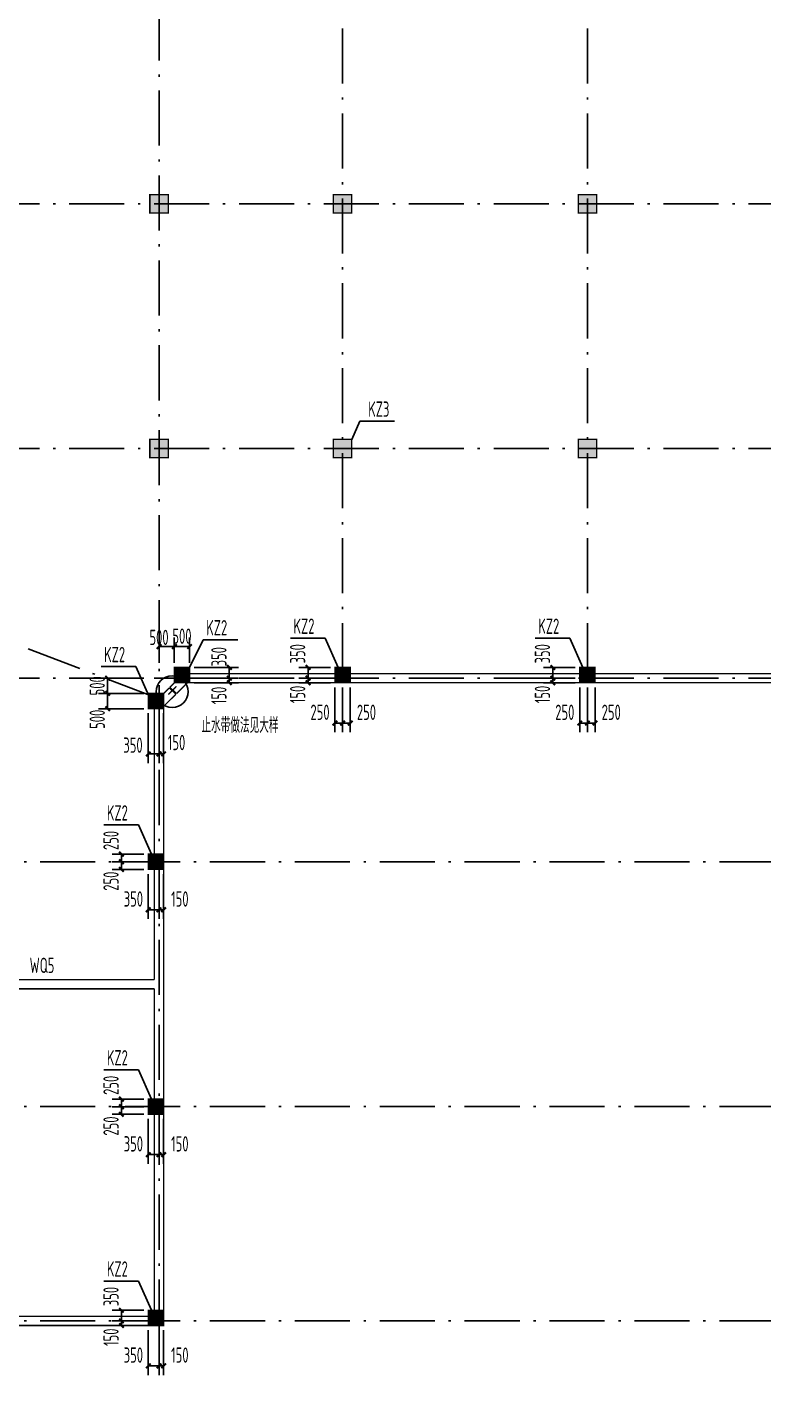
# Model space of a CAD drawing. Extents: x 2468086 to 6957054, y -3413633 to -667223.
# Drawn here: x 5100455 to 5124512, y -1181036 to -1136993 of the extents above; entities that cross this region are included whole.
import ezdxf

# ---------------------------------------------------------------- set-up
doc = ezdxf.new("R2010")
doc.units = 0
doc.header["$LTSCALE"] = 100
doc.header["$MEASUREMENT"] = 0
doc.linetypes.add('2', pattern=[18.5, 12, -3, 0.5, -3])
doc.layers.get('0').update_dxf_attribs({"linetype": 'CONTINUOUS'})
doc.layers.get('DEFPOINTS').update_dxf_attribs({"linetype": 'CONTINUOUS'})
for name, color, linetype in [('墙__实线', 3, 'CONTINUOUS'), ('柱', 2, 'CONTINUOUS'), ('柱填充', 43, 'CONTINUOUS'), ('柱编号', 211, 'CONTINUOUS'), ('轴线__尺寸数字', 7, 'CONTINUOUS'), ('轴线__点划线', 252, '2'), ('通风井定位', 145, 'CONTINUOUS')]:
    doc.layers.add(name, color=color, linetype=linetype)
doc.styles.add('GB', font='gbxwxt.shx', dxfattribs={"width": 0.7, "height": 500, "bigfont": 'gbhzfs.shx'})
doc.dimstyles.new('LYSDIM1', dxfattribs={"dimtxt": 375, "dimasz": 1.5, "dimexe": 300, "dimexo": 150, "dimgap": 90, "dimtad": 1, "dimdec": 0, "dimzin": 0, "dimdsep": 46, "dimtxsty": 'GB', "dimblk1": 'JT', "dimblk2": 'JT', "dimsah": 1, "dimcen": 0, "dimclrt": 7, "dimadec": 0, "dimazin": 0, "dimtfac": 1, "dimtdec": 0, "dimtix": 1, "dimtmove": 2, "dimatfit": 3, "dimldrblk": 'JT', "dimfxl": 1, "dimtolj": 1, "dimtzin": 0, "dimarcsym": 0})

# ---------------------------------------------------------------- blocks, each defined once
blk = doc.blocks.new('JT')
at = {"layer": '轴线__尺寸数字', "const_width": 45}
blk.add_lwpolyline([(-50, -50), (50, 50)], dxfattribs=at)
blk.add_lwpolyline([(-50, -50), (50, 50)], dxfattribs=at)
blk = doc.blocks.new('*D2918')
at = {"layer": 'DEFPOINTS', "color": 0, "transparency": 16777216}
for p in [(5104771, -1157236), (5104771, -1157918), (5105271, -1157918)]:
    blk.add_point(p, dxfattribs=at)
at = {"layer": '通风井定位', "color": 0, "lineweight": -2, "transparency": 16777216}
for p, q in [((5104771, -1157768), (5104771, -1156936)), ((5105271, -1157768), (5105271, -1156936)), ((5105270, -1157236), (5104772, -1157236))]:
    blk.add_line(p, q, dxfattribs=at)
at = {"layer": '通风井定位', "color": 0, "lineweight": -2, "transparency": 16777216, "xscale": 1.5, "yscale": 1.5, "zscale": 1.5, "rotation": 180}
blk.add_blockref('JT', (5104771, -1157236), dxfattribs=at)
at = {"layer": '通风井定位', "color": 0, "lineweight": -2, "transparency": 16777216, "xscale": 1.5, "yscale": 1.5, "zscale": 1.5}
blk.add_blockref('JT', (5105271, -1157236), dxfattribs=at)
at = {"layer": '通风井定位', "color": 7, "transparency": 16777216, "insert": (5104771, -1156936), "char_height": 500, "attachment_point": 5, "style": 'GB'}
blk.add_mtext('\\A1;500', dxfattribs=at)
blk = doc.blocks.new('*D2919')
at = {"layer": 'DEFPOINTS', "color": 0, "transparency": 16777216}
for p in [(5105271, -1157236), (5105271, -1157918), (5105771, -1157918)]:
    blk.add_point(p, dxfattribs=at)
at = {"layer": '通风井定位', "color": 0, "lineweight": -2, "transparency": 16777216}
for p, q in [((5105271, -1157768), (5105271, -1156936)), ((5105771, -1157768), (5105771, -1156936)), ((5105270, -1157236), (5105268, -1157236)), ((5105771, -1157236), (5105271, -1157236)), ((5105773, -1157236), (5105774, -1157236))]:
    blk.add_line(p, q, dxfattribs=at)
at = {"layer": '通风井定位', "color": 0, "lineweight": -2, "transparency": 16777216, "xscale": 1.5, "yscale": 1.5, "zscale": 1.5}
blk.add_blockref('JT', (5105271, -1157236), dxfattribs=at)
at = {"layer": '通风井定位', "color": 0, "lineweight": -2, "transparency": 16777216, "xscale": 1.5, "yscale": 1.5, "zscale": 1.5, "rotation": 180}
blk.add_blockref('JT', (5105771, -1157236), dxfattribs=at)
at = {"layer": '通风井定位', "color": 7, "transparency": 16777216, "insert": (5105521, -1156896), "char_height": 500, "attachment_point": 5, "style": 'GB'}
blk.add_mtext('\\A1;500', dxfattribs=at)
blk = doc.blocks.new('*D2920')
at = {"layer": 'DEFPOINTS', "color": 0, "transparency": 16777216}
for p in [(5105771, -1157918), (5105771, -1158268), (5107069, -1158268)]:
    blk.add_point(p, dxfattribs=at)
at = {"layer": '通风井定位', "color": 0, "lineweight": -2, "transparency": 16777216}
for p, q in [((5105921, -1157918), (5107369, -1157918)), ((5105921, -1158268), (5107369, -1158268)), ((5107069, -1157919), (5107069, -1158266))]:
    blk.add_line(p, q, dxfattribs=at)
at = {"layer": '通风井定位', "color": 0, "lineweight": -2, "transparency": 16777216, "xscale": 1.5, "yscale": 1.5, "zscale": 1.5}
for p, rotation in [((5107069, -1157918), 90), ((5107069, -1158268), 270)]:
    blk.add_blockref('JT', p, dxfattribs=dict(at, rotation=rotation))
at = {"layer": '通风井定位', "color": 7, "transparency": 16777216, "insert": (5106729, -1157567), "char_height": 500, "attachment_point": 5, "rotation": 90, "style": 'GB'}
blk.add_mtext('\\A1;350', dxfattribs=at)
blk = doc.blocks.new('*D2921')
at = {"layer": 'DEFPOINTS', "color": 0, "transparency": 16777216}
for p in [(5105771, -1158268), (5105771, -1158418), (5107069, -1158418)]:
    blk.add_point(p, dxfattribs=at)
at = {"layer": '通风井定位', "color": 0, "lineweight": -2, "transparency": 16777216}
for p, q in [((5105921, -1158268), (5107369, -1158268)), ((5107069, -1158266), (5107069, -1158265)), ((5107069, -1158268), (5107069, -1158418)), ((5105921, -1158418), (5107369, -1158418)), ((5107069, -1158419), (5107069, -1158421))]:
    blk.add_line(p, q, dxfattribs=at)
at = {"layer": '通风井定位', "color": 0, "lineweight": -2, "transparency": 16777216, "xscale": 1.5, "yscale": 1.5, "zscale": 1.5}
for p, rotation in [((5107069, -1158268), 270), ((5107069, -1158418), 90)]:
    blk.add_blockref('JT', p, dxfattribs=dict(at, rotation=rotation))
at = {"layer": '通风井定位', "color": 7, "transparency": 16777216, "insert": (5106729, -1158834), "char_height": 500, "attachment_point": 5, "rotation": 90, "style": 'GB'}
blk.add_mtext('\\A1;150', dxfattribs=at)
blk = doc.blocks.new('*D2922')
at = {"layer": 'DEFPOINTS', "color": 0, "transparency": 16777216}
for p in [(5103092, -1158268), (5104421, -1158268), (5104421, -1158767)]:
    blk.add_point(p, dxfattribs=at)
at = {"layer": '通风井定位', "color": 0, "lineweight": -2, "transparency": 16777216}
for p, q in [((5104271, -1158268), (5102792, -1158268)), ((5103092, -1158266), (5103092, -1158265)), ((5103092, -1158767), (5103092, -1158268)), ((5104271, -1158767), (5102792, -1158767)), ((5103092, -1158769), (5103092, -1158770))]:
    blk.add_line(p, q, dxfattribs=at)
at = {"layer": '通风井定位', "color": 0, "lineweight": -2, "transparency": 16777216, "xscale": 1.5, "yscale": 1.5, "zscale": 1.5}
for p, rotation in [((5103092, -1158268), 270), ((5103092, -1158767), 90)]:
    blk.add_blockref('JT', p, dxfattribs=dict(at, rotation=rotation))
at = {"layer": '通风井定位', "color": 7, "transparency": 16777216, "insert": (5102752, -1158518), "char_height": 500, "attachment_point": 5, "rotation": 90, "style": 'GB'}
blk.add_mtext('\\A1;500', dxfattribs=at)
blk = doc.blocks.new('*D2923')
at = {"layer": 'DEFPOINTS', "color": 0, "transparency": 16777216}
for p in [(5104421, -1158767), (5103092, -1159267), (5104421, -1159267)]:
    blk.add_point(p, dxfattribs=at)
at = {"layer": '通风井定位', "color": 0, "lineweight": -2, "transparency": 16777216}
for p, q in [((5104271, -1158767), (5102792, -1158767)), ((5103092, -1158769), (5103092, -1159266)), ((5104271, -1159267), (5102792, -1159267))]:
    blk.add_line(p, q, dxfattribs=at)
at = {"layer": '通风井定位', "color": 0, "lineweight": -2, "transparency": 16777216, "xscale": 1.5, "yscale": 1.5, "zscale": 1.5}
for p, rotation in [((5103092, -1158767), 90), ((5103092, -1159267), 270)]:
    blk.add_blockref('JT', p, dxfattribs=dict(at, rotation=rotation))
at = {"layer": '通风井定位', "color": 7, "transparency": 16777216, "insert": (5102752, -1159613), "char_height": 500, "attachment_point": 5, "rotation": 90, "style": 'GB'}
blk.add_mtext('\\A1;500', dxfattribs=at)
blk = doc.blocks.new('*D2924')
at = {"layer": 'DEFPOINTS', "color": 0, "transparency": 16777216}
for p in [(5104771, -1159267), (5104921, -1159267), (5104921, -1160743)]:
    blk.add_point(p, dxfattribs=at)
at = {"layer": '柱填充', "color": 0, "lineweight": -2, "transparency": 16777216}
for p, q in [((5104771, -1159417), (5104771, -1161043)), ((5104921, -1159417), (5104921, -1161043)), ((5104769, -1160743), (5104768, -1160743)), ((5104771, -1160743), (5104921, -1160743)), ((5104922, -1160743), (5104924, -1160743))]:
    blk.add_line(p, q, dxfattribs=at)
at = {"layer": '柱填充', "color": 0, "lineweight": -2, "transparency": 16777216, "xscale": 1.5, "yscale": 1.5, "zscale": 1.5}
blk.add_blockref('JT', (5104771, -1160743), dxfattribs=at)
at = {"layer": '柱填充', "color": 0, "lineweight": -2, "transparency": 16777216, "xscale": 1.5, "yscale": 1.5, "zscale": 1.5, "rotation": 180}
blk.add_blockref('JT', (5104921, -1160743), dxfattribs=at)
at = {"layer": '柱填充', "color": 7, "transparency": 16777216, "insert": (5105344, -1160371), "char_height": 500, "attachment_point": 5, "style": 'GB'}
blk.add_mtext('\\A1;150', dxfattribs=at)
blk = doc.blocks.new('*D2925')
at = {"layer": 'DEFPOINTS', "color": 0, "transparency": 16777216}
for p in [(5104421, -1159267), (5104771, -1159267), (5104421, -1160743)]:
    blk.add_point(p, dxfattribs=at)
at = {"layer": '柱填充', "color": 0, "lineweight": -2, "transparency": 16777216}
for p, q in [((5104421, -1159417), (5104421, -1161043)), ((5104771, -1159417), (5104771, -1161043)), ((5104769, -1160743), (5104422, -1160743))]:
    blk.add_line(p, q, dxfattribs=at)
at = {"layer": '柱填充', "color": 0, "lineweight": -2, "transparency": 16777216, "xscale": 1.5, "yscale": 1.5, "zscale": 1.5, "rotation": 180}
blk.add_blockref('JT', (5104421, -1160743), dxfattribs=at)
at = {"layer": '柱填充', "color": 0, "lineweight": -2, "transparency": 16777216, "xscale": 1.5, "yscale": 1.5, "zscale": 1.5}
blk.add_blockref('JT', (5104771, -1160743), dxfattribs=at)
at = {"layer": '柱填充', "color": 7, "transparency": 16777216, "insert": (5103920, -1160457), "char_height": 500, "attachment_point": 5, "style": 'GB'}
blk.add_mtext('\\A1;350', dxfattribs=at)
blk = doc.blocks.new('*D3128')
at = {"layer": 'DEFPOINTS', "color": 0, "transparency": 16777216}
for p in [(5117642, -1158268), (5118521, -1157918), (5118521, -1158268)]:
    blk.add_point(p, dxfattribs=at)
at = {"layer": '通风井定位', "color": 0, "lineweight": -2, "transparency": 16777216}
for p, q in [((5118371, -1157918), (5117342, -1157918)), ((5118371, -1158268), (5117342, -1158268)), ((5117642, -1157919), (5117642, -1158266))]:
    blk.add_line(p, q, dxfattribs=at)
at = {"layer": '通风井定位', "color": 0, "lineweight": -2, "transparency": 16777216, "xscale": 1.5, "yscale": 1.5, "zscale": 1.5}
for p, rotation in [((5117642, -1157918), 90), ((5117642, -1158268), 270)]:
    blk.add_blockref('JT', p, dxfattribs=dict(at, rotation=rotation))
at = {"layer": '通风井定位', "color": 7, "transparency": 16777216, "insert": (5117302, -1157471), "char_height": 500, "attachment_point": 5, "rotation": 90, "style": 'GB'}
blk.add_mtext('\\A1;350', dxfattribs=at)
blk = doc.blocks.new('*D3129')
at = {"layer": 'DEFPOINTS', "color": 0, "transparency": 16777216}
for p in [(5118521, -1158268), (5117642, -1158418), (5118521, -1158418)]:
    blk.add_point(p, dxfattribs=at)
at = {"layer": '通风井定位', "color": 0, "lineweight": -2, "transparency": 16777216}
for p, q in [((5118371, -1158268), (5117342, -1158268)), ((5117642, -1158266), (5117642, -1158265)), ((5117642, -1158268), (5117642, -1158418)), ((5118371, -1158418), (5117342, -1158418)), ((5117642, -1158419), (5117642, -1158421))]:
    blk.add_line(p, q, dxfattribs=at)
at = {"layer": '通风井定位', "color": 0, "lineweight": -2, "transparency": 16777216, "xscale": 1.5, "yscale": 1.5, "zscale": 1.5}
for p, rotation in [((5117642, -1158268), 270), ((5117642, -1158418), 90)]:
    blk.add_blockref('JT', p, dxfattribs=dict(at, rotation=rotation))
at = {"layer": '通风井定位', "color": 7, "transparency": 16777216, "insert": (5117302, -1158801), "char_height": 500, "attachment_point": 5, "rotation": 90, "style": 'GB'}
blk.add_mtext('\\A1;150', dxfattribs=at)
blk = doc.blocks.new('*D3130')
at = {"layer": 'DEFPOINTS', "color": 0, "transparency": 16777216}
for p in [(5118521, -1158418), (5118771, -1158418), (5118771, -1159736)]:
    blk.add_point(p, dxfattribs=at)
at = {"layer": '通风井定位', "color": 0, "lineweight": -2, "transparency": 16777216}
for p, q in [((5118521, -1158568), (5118521, -1160036)), ((5118771, -1158568), (5118771, -1160036)), ((5118522, -1159736), (5118769, -1159736))]:
    blk.add_line(p, q, dxfattribs=at)
at = {"layer": '通风井定位', "color": 0, "lineweight": -2, "transparency": 16777216, "xscale": 1.5, "yscale": 1.5, "zscale": 1.5, "rotation": 180}
blk.add_blockref('JT', (5118521, -1159736), dxfattribs=at)
at = {"layer": '通风井定位', "color": 0, "lineweight": -2, "transparency": 16777216, "xscale": 1.5, "yscale": 1.5, "zscale": 1.5}
blk.add_blockref('JT', (5118771, -1159736), dxfattribs=at)
at = {"layer": '通风井定位', "color": 7, "transparency": 16777216, "insert": (5118033, -1159383), "char_height": 500, "attachment_point": 5, "style": 'GB'}
blk.add_mtext('\\A1;250', dxfattribs=at)
blk = doc.blocks.new('*D3131')
at = {"layer": 'DEFPOINTS', "color": 0, "transparency": 16777216}
for p in [(5118771, -1158418), (5119021, -1158418), (5118771, -1159736)]:
    blk.add_point(p, dxfattribs=at)
at = {"layer": '通风井定位', "color": 0, "lineweight": -2, "transparency": 16777216}
for p, q in [((5118771, -1158568), (5118771, -1160036)), ((5119021, -1158568), (5119021, -1160036)), ((5119019, -1159736), (5118772, -1159736))]:
    blk.add_line(p, q, dxfattribs=at)
at = {"layer": '通风井定位', "color": 0, "lineweight": -2, "transparency": 16777216, "xscale": 1.5, "yscale": 1.5, "zscale": 1.5, "rotation": 180}
blk.add_blockref('JT', (5118771, -1159736), dxfattribs=at)
at = {"layer": '通风井定位', "color": 0, "lineweight": -2, "transparency": 16777216, "xscale": 1.5, "yscale": 1.5, "zscale": 1.5}
blk.add_blockref('JT', (5119021, -1159736), dxfattribs=at)
at = {"layer": '通风井定位', "color": 7, "transparency": 16777216, "insert": (5119551, -1159383), "char_height": 500, "attachment_point": 5, "style": 'GB'}
blk.add_mtext('\\A1;250', dxfattribs=at)
blk = doc.blocks.new('*D3132')
at = {"layer": 'DEFPOINTS', "color": 0, "transparency": 16777216}
for p in [(5109642, -1158268), (5110521, -1157918), (5110521, -1158268)]:
    blk.add_point(p, dxfattribs=at)
at = {"layer": '通风井定位', "color": 0, "lineweight": -2, "transparency": 16777216}
for p, q in [((5110371, -1157918), (5109342, -1157918)), ((5110371, -1158268), (5109342, -1158268)), ((5109642, -1157919), (5109642, -1158266))]:
    blk.add_line(p, q, dxfattribs=at)
at = {"layer": '通风井定位', "color": 0, "lineweight": -2, "transparency": 16777216, "xscale": 1.5, "yscale": 1.5, "zscale": 1.5}
for p, rotation in [((5109642, -1157918), 90), ((5109642, -1158268), 270)]:
    blk.add_blockref('JT', p, dxfattribs=dict(at, rotation=rotation))
at = {"layer": '通风井定位', "color": 7, "transparency": 16777216, "insert": (5109302, -1157471), "char_height": 500, "attachment_point": 5, "rotation": 90, "style": 'GB'}
blk.add_mtext('\\A1;350', dxfattribs=at)
blk = doc.blocks.new('*D3133')
at = {"layer": 'DEFPOINTS', "color": 0, "transparency": 16777216}
for p in [(5110521, -1158268), (5109642, -1158418), (5110521, -1158418)]:
    blk.add_point(p, dxfattribs=at)
at = {"layer": '通风井定位', "color": 0, "lineweight": -2, "transparency": 16777216}
for p, q in [((5110371, -1158268), (5109342, -1158268)), ((5109642, -1158266), (5109642, -1158265)), ((5109642, -1158268), (5109642, -1158418)), ((5110371, -1158418), (5109342, -1158418)), ((5109642, -1158419), (5109642, -1158421))]:
    blk.add_line(p, q, dxfattribs=at)
at = {"layer": '通风井定位', "color": 0, "lineweight": -2, "transparency": 16777216, "xscale": 1.5, "yscale": 1.5, "zscale": 1.5}
for p, rotation in [((5109642, -1158268), 270), ((5109642, -1158418), 90)]:
    blk.add_blockref('JT', p, dxfattribs=dict(at, rotation=rotation))
at = {"layer": '通风井定位', "color": 7, "transparency": 16777216, "insert": (5109302, -1158801), "char_height": 500, "attachment_point": 5, "rotation": 90, "style": 'GB'}
blk.add_mtext('\\A1;150', dxfattribs=at)
blk = doc.blocks.new('*D3134')
at = {"layer": 'DEFPOINTS', "color": 0, "transparency": 16777216}
for p in [(5110521, -1158418), (5110771, -1158418), (5110771, -1159736)]:
    blk.add_point(p, dxfattribs=at)
at = {"layer": '通风井定位', "color": 0, "lineweight": -2, "transparency": 16777216}
for p, q in [((5110521, -1158568), (5110521, -1160036)), ((5110771, -1158568), (5110771, -1160036)), ((5110522, -1159736), (5110769, -1159736))]:
    blk.add_line(p, q, dxfattribs=at)
at = {"layer": '通风井定位', "color": 0, "lineweight": -2, "transparency": 16777216, "xscale": 1.5, "yscale": 1.5, "zscale": 1.5, "rotation": 180}
blk.add_blockref('JT', (5110521, -1159736), dxfattribs=at)
at = {"layer": '通风井定位', "color": 0, "lineweight": -2, "transparency": 16777216, "xscale": 1.5, "yscale": 1.5, "zscale": 1.5}
blk.add_blockref('JT', (5110771, -1159736), dxfattribs=at)
at = {"layer": '通风井定位', "color": 7, "transparency": 16777216, "insert": (5110033, -1159383), "char_height": 500, "attachment_point": 5, "style": 'GB'}
blk.add_mtext('\\A1;250', dxfattribs=at)
blk = doc.blocks.new('*D3135')
at = {"layer": 'DEFPOINTS', "color": 0, "transparency": 16777216}
for p in [(5110771, -1158418), (5111021, -1158418), (5110771, -1159736)]:
    blk.add_point(p, dxfattribs=at)
at = {"layer": '通风井定位', "color": 0, "lineweight": -2, "transparency": 16777216}
for p, q in [((5110771, -1158568), (5110771, -1160036)), ((5111021, -1158568), (5111021, -1160036)), ((5111019, -1159736), (5110772, -1159736))]:
    blk.add_line(p, q, dxfattribs=at)
at = {"layer": '通风井定位', "color": 0, "lineweight": -2, "transparency": 16777216, "xscale": 1.5, "yscale": 1.5, "zscale": 1.5, "rotation": 180}
blk.add_blockref('JT', (5110771, -1159736), dxfattribs=at)
at = {"layer": '通风井定位', "color": 0, "lineweight": -2, "transparency": 16777216, "xscale": 1.5, "yscale": 1.5, "zscale": 1.5}
blk.add_blockref('JT', (5111021, -1159736), dxfattribs=at)
at = {"layer": '通风井定位', "color": 7, "transparency": 16777216, "insert": (5111551, -1159383), "char_height": 500, "attachment_point": 5, "style": 'GB'}
blk.add_mtext('\\A1;250', dxfattribs=at)
blk = doc.blocks.new('*D3136')
at = {"layer": 'DEFPOINTS', "color": 0, "transparency": 16777216}
for p in [(5104421, -1164018), (5103542, -1164268), (5104421, -1164268)]:
    blk.add_point(p, dxfattribs=at)
at = {"layer": '通风井定位', "color": 0, "lineweight": -2, "transparency": 16777216}
for p, q in [((5104271, -1164018), (5103242, -1164018)), ((5103542, -1164019), (5103542, -1164266)), ((5104271, -1164268), (5103242, -1164268))]:
    blk.add_line(p, q, dxfattribs=at)
at = {"layer": '通风井定位', "color": 0, "lineweight": -2, "transparency": 16777216, "xscale": 1.5, "yscale": 1.5, "zscale": 1.5}
for p, rotation in [((5103542, -1164018), 90), ((5103542, -1164268), 270)]:
    blk.add_blockref('JT', p, dxfattribs=dict(at, rotation=rotation))
at = {"layer": '通风井定位', "color": 7, "transparency": 16777216, "insert": (5103202, -1163571), "char_height": 500, "attachment_point": 5, "rotation": 90, "style": 'GB'}
blk.add_mtext('\\A1;250', dxfattribs=at)
blk = doc.blocks.new('*D3137')
at = {"layer": 'DEFPOINTS', "color": 0, "transparency": 16777216}
for p in [(5104421, -1164268), (5103542, -1164518), (5104421, -1164518)]:
    blk.add_point(p, dxfattribs=at)
at = {"layer": '通风井定位', "color": 0, "lineweight": -2, "transparency": 16777216}
for p, q in [((5104271, -1164268), (5103242, -1164268)), ((5103542, -1164269), (5103542, -1164516)), ((5104271, -1164518), (5103242, -1164518))]:
    blk.add_line(p, q, dxfattribs=at)
at = {"layer": '通风井定位', "color": 0, "lineweight": -2, "transparency": 16777216, "xscale": 1.5, "yscale": 1.5, "zscale": 1.5}
for p, rotation in [((5103542, -1164268), 90), ((5103542, -1164518), 270)]:
    blk.add_blockref('JT', p, dxfattribs=dict(at, rotation=rotation))
at = {"layer": '通风井定位', "color": 7, "transparency": 16777216, "insert": (5103202, -1164901), "char_height": 500, "attachment_point": 5, "rotation": 90, "style": 'GB'}
blk.add_mtext('\\A1;250', dxfattribs=at)
blk = doc.blocks.new('*D3138')
at = {"layer": 'DEFPOINTS', "color": 0, "transparency": 16777216}
for p in [(5104421, -1164518), (5104771, -1164518), (5104771, -1165836)]:
    blk.add_point(p, dxfattribs=at)
at = {"layer": '通风井定位', "color": 0, "lineweight": -2, "transparency": 16777216}
for p, q in [((5104421, -1164668), (5104421, -1166136)), ((5104771, -1164668), (5104771, -1166136)), ((5104422, -1165836), (5104769, -1165836))]:
    blk.add_line(p, q, dxfattribs=at)
at = {"layer": '通风井定位', "color": 0, "lineweight": -2, "transparency": 16777216, "xscale": 1.5, "yscale": 1.5, "zscale": 1.5, "rotation": 180}
blk.add_blockref('JT', (5104421, -1165836), dxfattribs=at)
at = {"layer": '通风井定位', "color": 0, "lineweight": -2, "transparency": 16777216, "xscale": 1.5, "yscale": 1.5, "zscale": 1.5}
blk.add_blockref('JT', (5104771, -1165836), dxfattribs=at)
at = {"layer": '通风井定位', "color": 7, "transparency": 16777216, "insert": (5103933, -1165483), "char_height": 500, "attachment_point": 5, "style": 'GB'}
blk.add_mtext('\\A1;350', dxfattribs=at)
blk = doc.blocks.new('*D3139')
at = {"layer": 'DEFPOINTS', "color": 0, "transparency": 16777216}
for p in [(5104771, -1164518), (5104921, -1164518), (5104771, -1165836)]:
    blk.add_point(p, dxfattribs=at)
at = {"layer": '通风井定位', "color": 0, "lineweight": -2, "transparency": 16777216}
for p, q in [((5104771, -1164668), (5104771, -1166136)), ((5104921, -1164668), (5104921, -1166136)), ((5104769, -1165836), (5104768, -1165836)), ((5104921, -1165836), (5104771, -1165836)), ((5104922, -1165836), (5104924, -1165836))]:
    blk.add_line(p, q, dxfattribs=at)
at = {"layer": '通风井定位', "color": 0, "lineweight": -2, "transparency": 16777216, "xscale": 1.5, "yscale": 1.5, "zscale": 1.5}
blk.add_blockref('JT', (5104771, -1165836), dxfattribs=at)
at = {"layer": '通风井定位', "color": 0, "lineweight": -2, "transparency": 16777216, "xscale": 1.5, "yscale": 1.5, "zscale": 1.5, "rotation": 180}
blk.add_blockref('JT', (5104921, -1165836), dxfattribs=at)
at = {"layer": '通风井定位', "color": 7, "transparency": 16777216, "insert": (5105451, -1165483), "char_height": 500, "attachment_point": 5, "style": 'GB'}
blk.add_mtext('\\A1;150', dxfattribs=at)
blk = doc.blocks.new('*D3140')
at = {"layer": 'DEFPOINTS', "color": 0, "transparency": 16777216}
for p in [(5103542, -1172268), (5104421, -1172018), (5104421, -1172268)]:
    blk.add_point(p, dxfattribs=at)
at = {"layer": '通风井定位', "color": 0, "lineweight": -2, "transparency": 16777216}
for p, q in [((5104271, -1172018), (5103242, -1172018)), ((5104271, -1172268), (5103242, -1172268)), ((5103542, -1172019), (5103542, -1172266))]:
    blk.add_line(p, q, dxfattribs=at)
at = {"layer": '通风井定位', "color": 0, "lineweight": -2, "transparency": 16777216, "xscale": 1.5, "yscale": 1.5, "zscale": 1.5}
for p, rotation in [((5103542, -1172018), 90), ((5103542, -1172268), 270)]:
    blk.add_blockref('JT', p, dxfattribs=dict(at, rotation=rotation))
at = {"layer": '通风井定位', "color": 7, "transparency": 16777216, "insert": (5103202, -1171571), "char_height": 500, "attachment_point": 5, "rotation": 90, "style": 'GB'}
blk.add_mtext('\\A1;250', dxfattribs=at)
blk = doc.blocks.new('*D3141')
at = {"layer": 'DEFPOINTS', "color": 0, "transparency": 16777216}
for p in [(5104421, -1172268), (5103542, -1172518), (5104421, -1172518)]:
    blk.add_point(p, dxfattribs=at)
at = {"layer": '通风井定位', "color": 0, "lineweight": -2, "transparency": 16777216}
for p, q in [((5104271, -1172268), (5103242, -1172268)), ((5103542, -1172269), (5103542, -1172516)), ((5104271, -1172518), (5103242, -1172518))]:
    blk.add_line(p, q, dxfattribs=at)
at = {"layer": '通风井定位', "color": 0, "lineweight": -2, "transparency": 16777216, "xscale": 1.5, "yscale": 1.5, "zscale": 1.5}
for p, rotation in [((5103542, -1172268), 90), ((5103542, -1172518), 270)]:
    blk.add_blockref('JT', p, dxfattribs=dict(at, rotation=rotation))
at = {"layer": '通风井定位', "color": 7, "transparency": 16777216, "insert": (5103202, -1172901), "char_height": 500, "attachment_point": 5, "rotation": 90, "style": 'GB'}
blk.add_mtext('\\A1;250', dxfattribs=at)
blk = doc.blocks.new('*D3142')
at = {"layer": 'DEFPOINTS', "color": 0, "transparency": 16777216}
for p in [(5104421, -1172518), (5104771, -1172518), (5104771, -1173836)]:
    blk.add_point(p, dxfattribs=at)
at = {"layer": '通风井定位', "color": 0, "lineweight": -2, "transparency": 16777216}
for p, q in [((5104421, -1172668), (5104421, -1174136)), ((5104771, -1172668), (5104771, -1174136)), ((5104422, -1173836), (5104769, -1173836))]:
    blk.add_line(p, q, dxfattribs=at)
at = {"layer": '通风井定位', "color": 0, "lineweight": -2, "transparency": 16777216, "xscale": 1.5, "yscale": 1.5, "zscale": 1.5, "rotation": 180}
blk.add_blockref('JT', (5104421, -1173836), dxfattribs=at)
at = {"layer": '通风井定位', "color": 0, "lineweight": -2, "transparency": 16777216, "xscale": 1.5, "yscale": 1.5, "zscale": 1.5}
blk.add_blockref('JT', (5104771, -1173836), dxfattribs=at)
at = {"layer": '通风井定位', "color": 7, "transparency": 16777216, "insert": (5103933, -1173483), "char_height": 500, "attachment_point": 5, "style": 'GB'}
blk.add_mtext('\\A1;350', dxfattribs=at)
blk = doc.blocks.new('*D3143')
at = {"layer": 'DEFPOINTS', "color": 0, "transparency": 16777216}
for p in [(5104771, -1172518), (5104921, -1172518), (5104771, -1173836)]:
    blk.add_point(p, dxfattribs=at)
at = {"layer": '通风井定位', "color": 0, "lineweight": -2, "transparency": 16777216}
for p, q in [((5104771, -1172668), (5104771, -1174136)), ((5104921, -1172668), (5104921, -1174136)), ((5104769, -1173836), (5104768, -1173836)), ((5104921, -1173836), (5104771, -1173836)), ((5104922, -1173836), (5104924, -1173836))]:
    blk.add_line(p, q, dxfattribs=at)
at = {"layer": '通风井定位', "color": 0, "lineweight": -2, "transparency": 16777216, "xscale": 1.5, "yscale": 1.5, "zscale": 1.5}
blk.add_blockref('JT', (5104771, -1173836), dxfattribs=at)
at = {"layer": '通风井定位', "color": 0, "lineweight": -2, "transparency": 16777216, "xscale": 1.5, "yscale": 1.5, "zscale": 1.5, "rotation": 180}
blk.add_blockref('JT', (5104921, -1173836), dxfattribs=at)
at = {"layer": '通风井定位', "color": 7, "transparency": 16777216, "insert": (5105451, -1173483), "char_height": 500, "attachment_point": 5, "style": 'GB'}
blk.add_mtext('\\A1;150', dxfattribs=at)
blk = doc.blocks.new('*D3144')
at = {"layer": 'DEFPOINTS', "color": 0, "transparency": 16777216}
for p in [(5104421, -1178918), (5103542, -1179268), (5104421, -1179268)]:
    blk.add_point(p, dxfattribs=at)
at = {"layer": '通风井定位', "color": 0, "lineweight": -2, "transparency": 16777216}
for p, q in [((5104271, -1178918), (5103242, -1178918)), ((5103542, -1178919), (5103542, -1179266)), ((5104271, -1179268), (5103242, -1179268))]:
    blk.add_line(p, q, dxfattribs=at)
at = {"layer": '通风井定位', "color": 0, "lineweight": -2, "transparency": 16777216, "xscale": 1.5, "yscale": 1.5, "zscale": 1.5}
for p, rotation in [((5103542, -1178918), 90), ((5103542, -1179268), 270)]:
    blk.add_blockref('JT', p, dxfattribs=dict(at, rotation=rotation))
at = {"layer": '通风井定位', "color": 7, "transparency": 16777216, "insert": (5103202, -1178471), "char_height": 500, "attachment_point": 5, "rotation": 90, "style": 'GB'}
blk.add_mtext('\\A1;350', dxfattribs=at)
blk = doc.blocks.new('*D3145')
at = {"layer": 'DEFPOINTS', "color": 0, "transparency": 16777216}
for p in [(5103542, -1179418), (5104421, -1179268), (5104421, -1179418)]:
    blk.add_point(p, dxfattribs=at)
at = {"layer": '通风井定位', "color": 0, "lineweight": -2, "transparency": 16777216}
for p, q in [((5104271, -1179268), (5103242, -1179268)), ((5104271, -1179418), (5103242, -1179418)), ((5103542, -1179266), (5103542, -1179265)), ((5103542, -1179268), (5103542, -1179418)), ((5103542, -1179419), (5103542, -1179421))]:
    blk.add_line(p, q, dxfattribs=at)
at = {"layer": '通风井定位', "color": 0, "lineweight": -2, "transparency": 16777216, "xscale": 1.5, "yscale": 1.5, "zscale": 1.5}
for p, rotation in [((5103542, -1179268), 270), ((5103542, -1179418), 90)]:
    blk.add_blockref('JT', p, dxfattribs=dict(at, rotation=rotation))
at = {"layer": '通风井定位', "color": 7, "transparency": 16777216, "insert": (5103202, -1179801), "char_height": 500, "attachment_point": 5, "rotation": 90, "style": 'GB'}
blk.add_mtext('\\A1;150', dxfattribs=at)
blk = doc.blocks.new('*D3146')
at = {"layer": 'DEFPOINTS', "color": 0, "transparency": 16777216}
for p in [(5104421, -1179418), (5104771, -1179418), (5104771, -1180736)]:
    blk.add_point(p, dxfattribs=at)
at = {"layer": '通风井定位', "color": 0, "lineweight": -2, "transparency": 16777216}
for p, q in [((5104421, -1179568), (5104421, -1181036)), ((5104771, -1179568), (5104771, -1181036)), ((5104422, -1180736), (5104769, -1180736))]:
    blk.add_line(p, q, dxfattribs=at)
at = {"layer": '通风井定位', "color": 0, "lineweight": -2, "transparency": 16777216, "xscale": 1.5, "yscale": 1.5, "zscale": 1.5, "rotation": 180}
blk.add_blockref('JT', (5104421, -1180736), dxfattribs=at)
at = {"layer": '通风井定位', "color": 0, "lineweight": -2, "transparency": 16777216, "xscale": 1.5, "yscale": 1.5, "zscale": 1.5}
blk.add_blockref('JT', (5104771, -1180736), dxfattribs=at)
at = {"layer": '通风井定位', "color": 7, "transparency": 16777216, "insert": (5103933, -1180383), "char_height": 500, "attachment_point": 5, "style": 'GB'}
blk.add_mtext('\\A1;350', dxfattribs=at)
blk = doc.blocks.new('*D3147')
at = {"layer": 'DEFPOINTS', "color": 0, "transparency": 16777216}
for p in [(5104771, -1179418), (5104921, -1179418), (5104771, -1180736)]:
    blk.add_point(p, dxfattribs=at)
at = {"layer": '通风井定位', "color": 0, "lineweight": -2, "transparency": 16777216}
for p, q in [((5104771, -1179568), (5104771, -1181036)), ((5104921, -1179568), (5104921, -1181036)), ((5104769, -1180736), (5104768, -1180736)), ((5104921, -1180736), (5104771, -1180736)), ((5104922, -1180736), (5104924, -1180736))]:
    blk.add_line(p, q, dxfattribs=at)
at = {"layer": '通风井定位', "color": 0, "lineweight": -2, "transparency": 16777216, "xscale": 1.5, "yscale": 1.5, "zscale": 1.5}
blk.add_blockref('JT', (5104771, -1180736), dxfattribs=at)
at = {"layer": '通风井定位', "color": 0, "lineweight": -2, "transparency": 16777216, "xscale": 1.5, "yscale": 1.5, "zscale": 1.5, "rotation": 180}
blk.add_blockref('JT', (5104921, -1180736), dxfattribs=at)
at = {"layer": '通风井定位', "color": 7, "transparency": 16777216, "insert": (5105451, -1180383), "char_height": 500, "attachment_point": 5, "style": 'GB'}
blk.add_mtext('\\A1;150', dxfattribs=at)

msp = doc.modelspace()

# ---------------------------------------------------------------- hatches: boundary and pattern name
at = {"layer": '柱填充'}
for points in [[(5104470.8, -1142467.8), (5104470.8, -1143067.8), (5105070.8, -1143067.8), (5105070.8, -1142467.8)], [(5110470.8, -1142467.8), (5110470.8, -1143067.8), (5111070.8, -1143067.8), (5111070.8, -1142467.8)], [(5118470.8, -1142467.8), (5118470.8, -1143067.8), (5119070.8, -1143067.8), (5119070.8, -1142467.8)], [(5104470.8, -1150467.8), (5104470.8, -1151067.8), (5105070.8, -1151067.8), (5105070.8, -1150467.8)], [(5110470.8, -1150467.8), (5110470.8, -1151067.8), (5111070.8, -1151067.8), (5111070.8, -1150467.8)], [(5118470.8, -1150467.8), (5118470.8, -1151067.8), (5119070.8, -1151067.8), (5119070.8, -1150467.8)], [(5105271.2, -1157917.8), (5105271.2, -1158417.8), (5105771.2, -1158417.8), (5105771.2, -1157917.8)], [(5110520.8, -1157917.8), (5110520.8, -1158417.8), (5111020.8, -1158417.8), (5111020.8, -1157917.8)], [(5118520.8, -1157917.8), (5118520.8, -1158417.8), (5119020.8, -1158417.8), (5119020.8, -1157917.8)], [(5104420.8, -1158767.5), (5104420.8, -1159267.5), (5104920.8, -1159267.5), (5104920.8, -1158767.5)], [(5104420.8, -1164017.8), (5104420.8, -1164517.8), (5104920.8, -1164517.8), (5104920.8, -1164017.8)], [(5104420.8, -1172017.8), (5104420.8, -1172517.8), (5104920.8, -1172517.8), (5104920.8, -1172017.8)], [(5104420.8, -1178917.8), (5104420.8, -1179417.8), (5104920.8, -1179417.8), (5104920.8, -1178917.8)]]:
    msp.add_hatch(color=256, dxfattribs=at).paths.add_polyline_path(points)

# ---------------------------------------------------------------- linework, layer by layer
at = {"layer": '墙__实线', "color": 94, "const_width": 45}
for points in [[(5105768.2, -1158117.8), (5110520.8, -1158117.8)], [(5111020.8, -1158117.8), (5118520.8, -1158117.8)], [(5119020.8, -1158117.8), (5126420.8, -1158117.8)], [(5104920.8, -1158767.5), (5105102.3, -1158586.4)], [(5105123.6, -1158565.1), (5105271.2, -1158417.8)], [(5105346.9, -1158766.1), (5105695.9, -1158417.8)], [(5105768.2, -1158417.8), (5110520.8, -1158417.8)], [(5111020.8, -1158417.8), (5118520.8, -1158417.8)], [(5119020.8, -1158417.8), (5126420.8, -1158417.8)], [(5104620.8, -1164017.8), (5104620.8, -1159190.5)], [(5104920.8, -1159191.3), (5105325.6, -1158787.3)], [(5104920.8, -1164017.8), (5104920.8, -1159190.5)], [(5104620.8, -1168117.8), (5104620.8, -1164517.8)], [(5104920.8, -1172017.8), (5104920.8, -1164517.8)], [(5089620.8, -1178917.8), (5089620.8, -1168117.8), (5104620.8, -1168117.8)], [(5104620.8, -1172017.8), (5104620.8, -1168417.8)], [(5104620.8, -1178917.8), (5104620.8, -1172517.8)], [(5104920.8, -1178917.8), (5104920.8, -1172517.8)], [(5098020.8, -1179117.8), (5104420.8, -1179117.8)], [(5098020.8, -1179417.8), (5104420.8, -1179417.8)]]:
    msp.add_lwpolyline(points, dxfattribs=at)
at = {"layer": '墙__实线', "color": 94, "const_width": 45, "elevation": 0}
msp.add_lwpolyline([(5089920.8, -1178917.8), (5089920.8, -1168417.8), (5104620.8, -1168417.8)], dxfattribs=at)
at = {"layer": '柱', "const_width": 45}
for points in [[(5104470.8, -1142467.8), (5104470.8, -1143067.8), (5105070.8, -1143067.8), (5105070.8, -1142467.8), (5104470.8, -1142467.8)], [(5110470.8, -1142467.8), (5110470.8, -1143067.8), (5111070.8, -1143067.8), (5111070.8, -1142467.8), (5110470.8, -1142467.8)], [(5118470.8, -1142467.8), (5118470.8, -1143067.8), (5119070.8, -1143067.8), (5119070.8, -1142467.8), (5118470.8, -1142467.8)], [(5104470.8, -1150467.8), (5104470.8, -1151067.8), (5105070.8, -1151067.8), (5105070.8, -1150467.8), (5104470.8, -1150467.8)], [(5110470.8, -1150467.8), (5110470.8, -1151067.8), (5111070.8, -1151067.8), (5111070.8, -1150467.8), (5110470.8, -1150467.8)], [(5118470.8, -1150467.8), (5118470.8, -1151067.8), (5119070.8, -1151067.8), (5119070.8, -1150467.8), (5118470.8, -1150467.8)], [(5105271.2, -1157917.8), (5105271.2, -1158417.8), (5105771.2, -1158417.8), (5105771.2, -1157917.8), (5105271.2, -1157917.8)], [(5110520.8, -1157917.8), (5110520.8, -1158417.8), (5111020.8, -1158417.8), (5111020.8, -1157917.8), (5110520.8, -1157917.8)], [(5118520.8, -1157917.8), (5118520.8, -1158417.8), (5119020.8, -1158417.8), (5119020.8, -1157917.8), (5118520.8, -1157917.8)], [(5104420.8, -1158767.5), (5104420.8, -1159267.5), (5104920.8, -1159267.5), (5104920.8, -1158767.5), (5104420.8, -1158767.5)], [(5104420.8, -1164017.8), (5104420.8, -1164517.8), (5104920.8, -1164517.8), (5104920.8, -1164017.8), (5104420.8, -1164017.8)], [(5104420.8, -1172017.8), (5104420.8, -1172517.8), (5104920.8, -1172517.8), (5104920.8, -1172017.8), (5104420.8, -1172017.8)], [(5104420.8, -1178917.8), (5104420.8, -1179417.8), (5104920.8, -1179417.8), (5104920.8, -1178917.8), (5104420.8, -1178917.8)]]:
    msp.add_lwpolyline(points, dxfattribs=at)
at = {"layer": '柱填充'}
for p, q in [((5105325.6, -1158787.3), (5105102.3, -1158586.4)), ((5105346.9, -1158766.1), (5105123.6, -1158565.1))]:
    msp.add_line(p, q, dxfattribs=at)
at = {"layer": '柱填充', "const_width": 45}
msp.add_lwpolyline([(5105339.6, -1158532.7), (5105076.3, -1158805.3)], dxfattribs=at)
at = {"layer": '柱填充'}
msp.add_circle((5105200.6, -1158709.7), 519.5, dxfattribs=at)
at = {"layer": '柱编号'}
for p, q in [((5111070.8, -1150467.8), (5111334.9, -1149871.6)), ((5111334.9, -1149871.6), (5112467.1, -1149871.6)), ((5110200.7, -1156963.5), (5109068.5, -1156963.5)), ((5110623.4, -1157917.8), (5110200.7, -1156963.5)), ((5118200.7, -1156963.5), (5117068.5, -1156963.5)), ((5118623.4, -1157917.8), (5118200.7, -1156963.5)), ((5106216.2, -1157013.7), (5105771.2, -1157917.8)), ((5107348.4, -1157013.7), (5106216.2, -1157013.7)), ((5104011.6, -1157891.2), (5102879.4, -1157891.2)), ((5104434.3, -1158845.5), (5104011.6, -1157891.2)), ((5104100.7, -1163063.5), (5102968.5, -1163063.5)), ((5104523.4, -1164017.8), (5104100.7, -1163063.5)), ((5104100.7, -1171063.5), (5102968.5, -1171063.5)), ((5104523.4, -1172017.8), (5104100.7, -1171063.5)), ((5104100.7, -1177963.5), (5102968.5, -1177963.5)), ((5104523.4, -1178917.8), (5104100.7, -1177963.5))]:
    msp.add_line(p, q, dxfattribs=at)
at = {"layer": '轴线__点划线', "ltscale": 1.5}
for p, q in [((5104770.8, -1179717.9), (5104770.8, -1100139.4)), ((5110770.8, -1158267.8), (5110770.8, -1100139.4)), ((5118770.8, -1158267.8), (5118770.8, -1100139.4)), ((5096285.1, -1142767.8), (5210195.2, -1142767.8)), ((5096285.1, -1150767.8), (5210016.5, -1150767.8)), ((5104770.8, -1158940.5), (5097770.8, -1156267.8)), ((5096285.1, -1158267.8), (5210016.5, -1158267.8)), ((4923285.1, -1164267.8), (5210016.5, -1164267.8)), ((4923285.1, -1172267.8), (5210016.5, -1172267.8)), ((4923285.1, -1179267.8), (5210016.5, -1179267.8))]:
    msp.add_line(p, q, dxfattribs=at)

# ---------------------------------------------------------------- texts
at = {"style": 'GB', "width": 0.7}
for s, p in [('止水带做法见大样', (5106156.5, -1160058.7)), ('WQ5', (5100540.7, -1167900.7))]:
    msp.add_text(s, height=500, dxfattribs=at).set_placement(p)
at = {"layer": '柱编号', "style": 'GB', "width": 0.7}
for s, p in [('KZ3', (5111608.1, -1149728.3)), ('KZ2', (5106314.4, -1156870.3)), ('KZ2', (5109166.7, -1156820.2)), ('KZ2', (5117166.7, -1156820.2)), ('KZ2', (5102977.6, -1157747.9)), ('KZ2', (5103066.7, -1162920.2)), ('KZ2', (5103066.7, -1170920.2)), ('KZ2', (5103066.7, -1177820.2))]:
    msp.add_text(s, height=500, dxfattribs=at).set_placement(p)

# ---------------------------------------------------------------- dimensions: what is measured, and where the dimension line sits
at = {"layer": '柱填充'}
for base, p2, picture, middle in [((5104420.8, -1160743), (5104420.8, -1159267.5), '*D2925', (5103920.5, -1160457)), ((5104920.8, -1160743), (5104920.8, -1159267.5), '*D2924', (5105344.2, -1160371.2))]:
    dim = msp.add_linear_dim(base=base, p1=(5104770.8, -1159267.5), p2=p2, dimstyle='LYSDIM1', override={"dimtxt": 500}, dxfattribs=at)
    dim.commit()
    dim.dimension.update_dxf_attribs({"geometry": picture, "text_midpoint": middle, "dimtype": 128})
at = {"layer": '通风井定位'}
for base, p1, p2, picture, middle in [((5104770.8, -1157236.3), (5105271.2, -1157917.8), (5104770.8, -1157917.8), '*D2918', (5104770.8, -1156936.3)), ((5110770.8, -1159735.8), (5110520.8, -1158417.8), (5110770.8, -1158417.8), '*D3134', (5110033.2, -1159382.6)), ((5110770.8, -1159735.8), (5111020.8, -1158417.8), (5110770.8, -1158417.8), '*D3135', (5111551.2, -1159382.6)), ((5118770.8, -1159735.8), (5118520.8, -1158417.8), (5118770.8, -1158417.8), '*D3130', (5118033.2, -1159382.6)), ((5118770.8, -1159735.8), (5119020.8, -1158417.8), (5118770.8, -1158417.8), '*D3131', (5119551.2, -1159382.6)), ((5104770.8, -1165835.8), (5104420.8, -1164517.8), (5104770.8, -1164517.8), '*D3138', (5103933.2, -1165482.6)), ((5104770.8, -1165835.8), (5104920.8, -1164517.8), (5104770.8, -1164517.8), '*D3139', (5105451.2, -1165482.6)), ((5104770.8, -1173835.8), (5104420.8, -1172517.8), (5104770.8, -1172517.8), '*D3142', (5103933.2, -1173482.6)), ((5104770.8, -1173835.8), (5104920.8, -1172517.8), (5104770.8, -1172517.8), '*D3143', (5105451.2, -1173482.6)), ((5104770.8, -1180735.8), (5104420.8, -1179417.8), (5104770.8, -1179417.8), '*D3146', (5103933.2, -1180382.6)), ((5104770.8, -1180735.8), (5104920.8, -1179417.8), (5104770.8, -1179417.8), '*D3147', (5105451.2, -1180382.6))]:
    dim = msp.add_linear_dim(base=base, p1=p1, p2=p2, dimstyle='LYSDIM1', override={"dimtxt": 500}, dxfattribs=at)
    dim.commit()
    dim.dimension.update_dxf_attribs({"geometry": picture, "text_midpoint": middle, "dimtype": 128})
dim = msp.add_linear_dim(base=(5105271.2, -1157236.3), p1=(5105771.2, -1157917.8), p2=(5105271.2, -1157917.8), dimstyle='LYSDIM1', override={"dimtxt": 500}, dxfattribs=at)
dim.commit()
dim.dimension.update_dxf_attribs({"geometry": '*D2919', "text_midpoint": (5105521.2, -1156896.2)})
for base, p1, p2, picture, middle in [((5109641.7, -1158267.8), (5110520.8, -1157917.8), (5110520.8, -1158267.8), '*D3132', (5109301.6, -1157470.6)), ((5117641.7, -1158267.8), (5118520.8, -1157917.8), (5118520.8, -1158267.8), '*D3128', (5117301.6, -1157470.6)), ((5107068.7, -1158267.8), (5105771.2, -1157917.8), (5105771.2, -1158267.8), '*D2920', (5106728.6, -1157567)), ((5107068.7, -1158417.8), (5105771.2, -1158267.8), (5105771.2, -1158417.8), '*D2921', (5106728.6, -1158834.2)), ((5109641.7, -1158417.8), (5110520.8, -1158267.8), (5110520.8, -1158417.8), '*D3133', (5109301.6, -1158801.3)), ((5117641.7, -1158417.8), (5118520.8, -1158267.8), (5118520.8, -1158417.8), '*D3129', (5117301.6, -1158801.3)), ((5103091.9, -1159267.5), (5104420.8, -1158767.5), (5104420.8, -1159267.5), '*D2923', (5102751.7, -1159613.3)), ((5103541.7, -1164267.8), (5104420.8, -1164017.8), (5104420.8, -1164267.8), '*D3136', (5103201.6, -1163570.6)), ((5103541.7, -1164517.8), (5104420.8, -1164267.8), (5104420.8, -1164517.8), '*D3137', (5103201.6, -1164901.3)), ((5103541.7, -1172267.8), (5104420.8, -1172017.8), (5104420.8, -1172267.8), '*D3140', (5103201.6, -1171570.6)), ((5103541.7, -1172517.8), (5104420.8, -1172267.8), (5104420.8, -1172517.8), '*D3141', (5103201.6, -1172901.3)), ((5103541.7, -1179267.8), (5104420.8, -1178917.8), (5104420.8, -1179267.8), '*D3144', (5103201.6, -1178470.6)), ((5103541.7, -1179417.8), (5104420.8, -1179267.8), (5104420.8, -1179417.8), '*D3145', (5103201.6, -1179801.3))]:
    dim = msp.add_linear_dim(base=base, p1=p1, p2=p2, angle=90, dimstyle='LYSDIM1', override={"dimtxt": 500}, dxfattribs=at)
    dim.commit()
    dim.dimension.update_dxf_attribs({"geometry": picture, "text_midpoint": middle, "dimtype": 128})
dim = msp.add_linear_dim(base=(5103091.9, -1158267.8), p1=(5104420.8, -1158767.5), p2=(5104420.8, -1158267.8), angle=90, dimstyle='LYSDIM1', override={"dimtxt": 500}, dxfattribs=at)
dim.commit()
dim.dimension.update_dxf_attribs({"geometry": '*D2922', "text_midpoint": (5102751.7, -1158517.7)})

doc.saveas('drawing.dxf')
